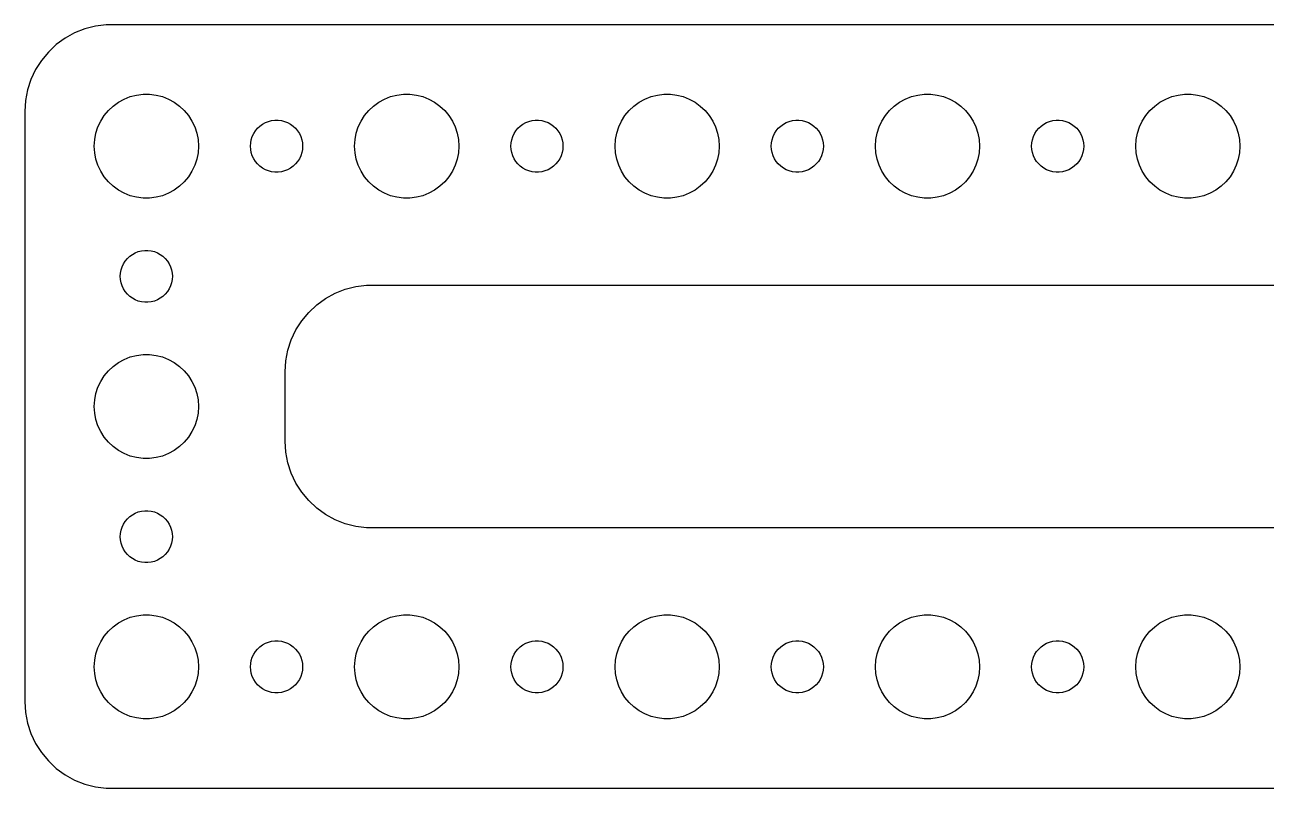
# Model space of a CAD drawing. Header units: metres. Extents: x -74 to 74, y -22 to 22.
# Drawn here: x -74.5 to -3, y -22 to 22 of the extents above; entities that cross this region are included whole.
import ezdxf

# ---------------------------------------------------------------- set-up
doc = ezdxf.new("R2010")
doc.units = ezdxf.units.M

msp = doc.modelspace()

# ---------------------------------------------------------------- linework, layer by layer
for p, q in [((-71.6289, 21.5241), (-72.1791, 21.2216)), ((-71.0451, 21.7553), (-71.6289, 21.5241)), ((-70.4369, 21.9114), (-71.0451, 21.7553)), ((-69.8139, 21.9901), (-70.4369, 21.9114)), ((69.8139, 21.9901), (-69.8139, 21.9901)), ((-72.6871, 20.8526), (-73.1448, 20.4227)), ((-72.1791, 21.2216), (-72.6871, 20.8526)), ((-73.1448, 20.4227), (-73.5451, 19.9389)), ((-73.8815, 19.4088), (-74.1489, 18.8406)), ((-73.5451, 19.9389), (-73.8815, 19.4088)), ((-74.1489, 18.8406), (-74.3429, 18.2434)), ((-74.3429, 18.2434), (-74.4606, 17.6267)), ((-68.427, 17.8532), (-68.0621, 17.9469)), ((-68.0621, 17.9469), (-67.6884, 17.9941)), ((-67.6884, 17.9941), (-67.3116, 17.9941)), ((-67.3116, 17.9941), (-66.9379, 17.9469)), ((-66.9379, 17.9469), (-66.573, 17.8532)), ((-53.427, 17.8532), (-53.0621, 17.9469)), ((-53.0621, 17.9469), (-52.6884, 17.9941)), ((-52.6884, 17.9941), (-52.3116, 17.9941)), ((-52.3116, 17.9941), (-51.9379, 17.9469)), ((-51.9379, 17.9469), (-51.5729, 17.8532)), ((-38.427, 17.8532), (-38.0621, 17.9469)), ((-38.0621, 17.9469), (-37.6884, 17.9941)), ((-37.6884, 17.9941), (-37.3116, 17.9941)), ((-37.3116, 17.9941), (-36.9379, 17.9469)), ((-36.9379, 17.9469), (-36.5729, 17.8532)), ((-23.427, 17.8532), (-23.0621, 17.9469)), ((-23.0621, 17.9469), (-22.6884, 17.9941)), ((-22.6884, 17.9941), (-22.3116, 17.9941)), ((-22.3116, 17.9941), (-21.9379, 17.9469)), ((-21.9379, 17.9469), (-21.5729, 17.8532)), ((-8.42705, 17.8532), (-8.06213, 17.9469)), ((-8.06213, 17.9469), (-7.68837, 17.9941)), ((-7.68837, 17.9941), (-7.31161, 17.9941)), ((-7.31161, 17.9941), (-6.93785, 17.9469)), ((-6.93785, 17.9469), (-6.57294, 17.8532)), ((-74.4606, 17.6267), (-74.5, 17)), ((-69.6869, 17.0536), (-69.4123, 17.3115)), ((-69.4123, 17.3115), (-69.1075, 17.533)), ((-69.1075, 17.533), (-68.7773, 17.7145)), ((-68.7773, 17.7145), (-68.427, 17.8532)), ((-66.573, 17.8532), (-66.2227, 17.7145)), ((-66.2227, 17.7145), (-65.8925, 17.533)), ((-65.8925, 17.533), (-65.5877, 17.3115)), ((-65.5877, 17.3115), (-65.3131, 17.0536)), ((-54.6869, 17.0536), (-54.4123, 17.3115)), ((-54.4123, 17.3115), (-54.1075, 17.533)), ((-54.1075, 17.533), (-53.7773, 17.7145)), ((-53.7773, 17.7145), (-53.427, 17.8532)), ((-51.5729, 17.8532), (-51.2227, 17.7145)), ((-51.2227, 17.7145), (-50.8925, 17.533)), ((-50.8925, 17.533), (-50.5877, 17.3115)), ((-50.5877, 17.3115), (-50.3131, 17.0536)), ((-39.6869, 17.0536), (-39.4123, 17.3115)), ((-39.4123, 17.3115), (-39.1075, 17.533)), ((-39.1075, 17.533), (-38.7773, 17.7145)), ((-38.7773, 17.7145), (-38.427, 17.8532)), ((-36.5729, 17.8532), (-36.2227, 17.7145)), ((-36.2227, 17.7145), (-35.8925, 17.533)), ((-35.8925, 17.533), (-35.5877, 17.3115)), ((-35.5877, 17.3115), (-35.3131, 17.0536)), ((-24.6869, 17.0536), (-24.4123, 17.3115)), ((-24.4123, 17.3115), (-24.1075, 17.533)), ((-24.1075, 17.533), (-23.7773, 17.7145)), ((-23.7773, 17.7145), (-23.427, 17.8532)), ((-21.5729, 17.8532), (-21.2227, 17.7145)), ((-21.2227, 17.7145), (-20.8925, 17.533)), ((-20.8925, 17.533), (-20.5877, 17.3115)), ((-20.5877, 17.3115), (-20.3131, 17.0536)), ((-9.6869, 17.0536), (-9.41226, 17.3115)), ((-9.41226, 17.3115), (-9.10747, 17.533)), ((-9.10747, 17.533), (-8.77733, 17.7145)), ((-8.77733, 17.7145), (-8.42705, 17.8532)), ((-6.57294, 17.8532), (-6.22266, 17.7145)), ((-6.22266, 17.7145), (-5.89252, 17.533)), ((-5.89252, 17.533), (-5.58772, 17.3115)), ((-5.58772, 17.3115), (-5.31308, 17.0536)), ((-74.5, 17), (-74.5, -17)), ((-70.1289, 16.4453), (-69.927, 16.7634)), ((-69.927, 16.7634), (-69.6869, 17.0536)), ((-65.3131, 17.0536), (-65.073, 16.7634)), ((-65.073, 16.7634), (-64.8711, 16.4453)), ((-60.4635, 16.4266), (-60.2811, 16.4734)), ((-60.2811, 16.4734), (-60.0942, 16.497)), ((-60.0942, 16.497), (-59.9058, 16.497)), ((-59.9058, 16.497), (-59.7189, 16.4734)), ((-59.7189, 16.4734), (-59.5365, 16.4266)), ((-55.1289, 16.4453), (-54.927, 16.7634)), ((-54.927, 16.7634), (-54.6869, 17.0536)), ((-50.3131, 17.0536), (-50.0729, 16.7634)), ((-50.0729, 16.7634), (-49.8711, 16.4453)), ((-45.4635, 16.4266), (-45.2811, 16.4734)), ((-45.2811, 16.4734), (-45.0942, 16.497)), ((-45.0942, 16.497), (-44.9058, 16.497)), ((-44.9058, 16.497), (-44.7189, 16.4734)), ((-44.7189, 16.4734), (-44.5365, 16.4266)), ((-40.1289, 16.4453), (-39.927, 16.7634)), ((-39.927, 16.7634), (-39.6869, 17.0536)), ((-35.3131, 17.0536), (-35.0729, 16.7634)), ((-35.0729, 16.7634), (-34.8711, 16.4453)), ((-30.4635, 16.4266), (-30.2811, 16.4734)), ((-30.2811, 16.4734), (-30.0942, 16.497)), ((-30.0942, 16.497), (-29.9058, 16.497)), ((-29.9058, 16.497), (-29.7189, 16.4734)), ((-29.7189, 16.4734), (-29.5365, 16.4266)), ((-25.1289, 16.4453), (-24.927, 16.7634)), ((-24.927, 16.7634), (-24.6869, 17.0536)), ((-20.3131, 17.0536), (-20.0729, 16.7634)), ((-20.0729, 16.7634), (-19.8711, 16.4453)), ((-15.4635, 16.4266), (-15.2811, 16.4734)), ((-15.2811, 16.4734), (-15.0942, 16.497)), ((-15.0942, 16.497), (-14.9058, 16.497)), ((-14.9058, 16.497), (-14.7189, 16.4734)), ((-14.7189, 16.4734), (-14.5365, 16.4266)), ((-10.1289, 16.4453), (-9.92705, 16.7634)), ((-9.92705, 16.7634), (-9.6869, 17.0536)), ((-5.31308, 17.0536), (-5.07294, 16.7634)), ((-5.07294, 16.7634), (-4.87108, 16.4453)), ((-70.4763, 15.376), (-70.4057, 15.7461)), ((-70.4057, 15.7461), (-70.2893, 16.1044)), ((-70.2893, 16.1044), (-70.1289, 16.4453)), ((-64.8711, 16.4453), (-64.7107, 16.1044)), ((-64.7107, 16.1044), (-64.5943, 15.7461)), ((-64.5943, 15.7461), (-64.5237, 15.376)), ((-61.3145, 15.7226), (-61.2135, 15.8817)), ((-61.2135, 15.8817), (-61.0934, 16.0268)), ((-61.0934, 16.0268), (-60.9561, 16.1558)), ((-60.9561, 16.1558), (-60.8037, 16.2665)), ((-60.8037, 16.2665), (-60.6387, 16.3572)), ((-60.6387, 16.3572), (-60.4635, 16.4266)), ((-59.5365, 16.4266), (-59.3613, 16.3572)), ((-59.3613, 16.3572), (-59.1963, 16.2665)), ((-59.1963, 16.2665), (-59.0439, 16.1558)), ((-59.0439, 16.1558), (-58.9065, 16.0268)), ((-58.9065, 16.0268), (-58.7865, 15.8817)), ((-58.7865, 15.8817), (-58.6855, 15.7226)), ((-55.4763, 15.376), (-55.4057, 15.7461)), ((-55.4057, 15.7461), (-55.2893, 16.1044)), ((-55.2893, 16.1044), (-55.1289, 16.4453)), ((-49.8711, 16.4453), (-49.7107, 16.1044)), ((-49.7107, 16.1044), (-49.5942, 15.7461)), ((-49.5942, 15.7461), (-49.5237, 15.376)), ((-46.3145, 15.7226), (-46.2135, 15.8817)), ((-46.2135, 15.8817), (-46.0934, 16.0268)), ((-46.0934, 16.0268), (-45.9561, 16.1558)), ((-45.9561, 16.1558), (-45.8037, 16.2665)), ((-45.8037, 16.2665), (-45.6387, 16.3572)), ((-45.6387, 16.3572), (-45.4635, 16.4266)), ((-44.5365, 16.4266), (-44.3613, 16.3572)), ((-44.3613, 16.3572), (-44.1963, 16.2665)), ((-44.1963, 16.2665), (-44.0439, 16.1558)), ((-44.0439, 16.1558), (-43.9065, 16.0268)), ((-43.9065, 16.0268), (-43.7865, 15.8817)), ((-43.7865, 15.8817), (-43.6855, 15.7226)), ((-40.4763, 15.376), (-40.4057, 15.7461)), ((-40.4057, 15.7461), (-40.2893, 16.1044)), ((-40.2893, 16.1044), (-40.1289, 16.4453)), ((-34.8711, 16.4453), (-34.7107, 16.1044)), ((-34.7107, 16.1044), (-34.5942, 15.7461)), ((-34.5942, 15.7461), (-34.5237, 15.376)), ((-31.3145, 15.7226), (-31.2135, 15.8817)), ((-31.2135, 15.8817), (-31.0934, 16.0268)), ((-31.0934, 16.0268), (-30.9561, 16.1558)), ((-30.9561, 16.1558), (-30.8037, 16.2665)), ((-30.8037, 16.2665), (-30.6387, 16.3572)), ((-30.6387, 16.3572), (-30.4635, 16.4266)), ((-29.5365, 16.4266), (-29.3613, 16.3572)), ((-29.3613, 16.3572), (-29.1963, 16.2665)), ((-29.1963, 16.2665), (-29.0439, 16.1558)), ((-29.0439, 16.1558), (-28.9065, 16.0268)), ((-28.9065, 16.0268), (-28.7865, 15.8817)), ((-28.7865, 15.8817), (-28.6855, 15.7226)), ((-25.4763, 15.376), (-25.4057, 15.7461)), ((-25.4057, 15.7461), (-25.2893, 16.1044)), ((-25.2893, 16.1044), (-25.1289, 16.4453)), ((-19.8711, 16.4453), (-19.7107, 16.1044)), ((-19.7107, 16.1044), (-19.5942, 15.7461)), ((-19.5942, 15.7461), (-19.5237, 15.376)), ((-16.3145, 15.7226), (-16.2135, 15.8817)), ((-16.2135, 15.8817), (-16.0934, 16.0268)), ((-16.0934, 16.0268), (-15.9561, 16.1558)), ((-15.9561, 16.1558), (-15.8037, 16.2665)), ((-15.8037, 16.2665), (-15.6387, 16.3572)), ((-15.6387, 16.3572), (-15.4635, 16.4266)), ((-14.5365, 16.4266), (-14.3613, 16.3572)), ((-14.3613, 16.3572), (-14.1963, 16.2665)), ((-14.1963, 16.2665), (-14.0439, 16.1558)), ((-14.0439, 16.1558), (-13.9065, 16.0268)), ((-13.9065, 16.0268), (-13.7865, 15.8817)), ((-13.7865, 15.8817), (-13.6855, 15.7226)), ((-10.4763, 15.376), (-10.4057, 15.7461)), ((-10.4057, 15.7461), (-10.2893, 16.1044)), ((-10.2893, 16.1044), (-10.1289, 16.4453)), ((-4.87108, 16.4453), (-4.71066, 16.1044)), ((-4.71066, 16.1044), (-4.59424, 15.7461)), ((-4.59424, 15.7461), (-4.52365, 15.376)), ((-70.5, 15), (-70.4763, 15.376)), ((-64.5237, 15.376), (-64.5, 15)), ((-61.5, 15), (-61.4882, 15.188)), ((-61.4882, 15.188), (-61.4529, 15.373)), ((-61.4529, 15.373), (-61.3947, 15.5522)), ((-61.3947, 15.5522), (-61.3145, 15.7226)), ((-58.6855, 15.7226), (-58.6053, 15.5522)), ((-58.6053, 15.5522), (-58.5471, 15.373)), ((-58.5471, 15.373), (-58.5118, 15.188)), ((-58.5118, 15.188), (-58.5, 15)), ((-55.5, 15), (-55.4763, 15.376)), ((-49.5237, 15.376), (-49.5, 15)), ((-46.5, 15), (-46.4882, 15.188)), ((-46.4882, 15.188), (-46.4529, 15.373)), ((-46.4529, 15.373), (-46.3947, 15.5522)), ((-46.3947, 15.5522), (-46.3145, 15.7226)), ((-43.6855, 15.7226), (-43.6053, 15.5522)), ((-43.6053, 15.5522), (-43.5471, 15.373)), ((-43.5471, 15.373), (-43.5118, 15.188)), ((-43.5118, 15.188), (-43.5, 15)), ((-40.5, 15), (-40.4763, 15.376)), ((-34.5237, 15.376), (-34.5, 15)), ((-31.5, 15), (-31.4882, 15.188)), ((-31.4882, 15.188), (-31.4529, 15.373)), ((-31.4529, 15.373), (-31.3947, 15.5522)), ((-31.3947, 15.5522), (-31.3145, 15.7226)), ((-28.6855, 15.7226), (-28.6053, 15.5522)), ((-28.6053, 15.5522), (-28.5471, 15.373)), ((-28.5471, 15.373), (-28.5118, 15.188)), ((-28.5118, 15.188), (-28.5, 15)), ((-25.5, 15), (-25.4763, 15.376)), ((-19.5237, 15.376), (-19.5, 15)), ((-16.5, 15), (-16.4882, 15.188)), ((-16.4882, 15.188), (-16.4529, 15.373)), ((-16.4529, 15.373), (-16.3947, 15.5522)), ((-16.3947, 15.5522), (-16.3145, 15.7226)), ((-13.6855, 15.7226), (-13.6053, 15.5522)), ((-13.6053, 15.5522), (-13.5471, 15.373)), ((-13.5471, 15.373), (-13.5118, 15.188)), ((-13.5118, 15.188), (-13.5, 15)), ((-10.5, 15), (-10.4763, 15.376)), ((-4.52365, 15.376), (-4.5, 15)), ((-70.4763, 14.624), (-70.5, 15)), ((-70.4057, 14.2539), (-70.4763, 14.624)), ((-64.5237, 14.624), (-64.5943, 14.2539)), ((-64.5, 15), (-64.5237, 14.624)), ((-61.4882, 14.812), (-61.5, 15)), ((-61.4529, 14.627), (-61.4882, 14.812)), ((-61.3947, 14.4478), (-61.4529, 14.627)), ((-61.3145, 14.2774), (-61.3947, 14.4478)), ((-58.6053, 14.4478), (-58.6855, 14.2774)), ((-58.5471, 14.627), (-58.6053, 14.4478)), ((-58.5118, 14.812), (-58.5471, 14.627)), ((-58.5, 15), (-58.5118, 14.812)), ((-55.4763, 14.624), (-55.5, 15)), ((-55.4057, 14.2539), (-55.4763, 14.624)), ((-49.5237, 14.624), (-49.5942, 14.2539)), ((-49.5, 15), (-49.5237, 14.624)), ((-46.4882, 14.812), (-46.5, 15)), ((-46.4529, 14.627), (-46.4882, 14.812)), ((-46.3947, 14.4478), (-46.4529, 14.627)), ((-46.3145, 14.2774), (-46.3947, 14.4478)), ((-43.6053, 14.4478), (-43.6855, 14.2774)), ((-43.5471, 14.627), (-43.6053, 14.4478)), ((-43.5118, 14.812), (-43.5471, 14.627)), ((-43.5, 15), (-43.5118, 14.812)), ((-40.4763, 14.624), (-40.5, 15)), ((-40.4057, 14.2539), (-40.4763, 14.624)), ((-34.5237, 14.624), (-34.5942, 14.2539)), ((-34.5, 15), (-34.5237, 14.624)), ((-31.4882, 14.812), (-31.5, 15)), ((-31.4529, 14.627), (-31.4882, 14.812)), ((-31.3947, 14.4478), (-31.4529, 14.627)), ((-31.3145, 14.2774), (-31.3947, 14.4478)), ((-28.6053, 14.4478), (-28.6855, 14.2774)), ((-28.5471, 14.627), (-28.6053, 14.4478)), ((-28.5118, 14.812), (-28.5471, 14.627)), ((-28.5, 15), (-28.5118, 14.812)), ((-25.4763, 14.624), (-25.5, 15)), ((-25.4057, 14.2539), (-25.4763, 14.624)), ((-19.5237, 14.624), (-19.5942, 14.2539)), ((-19.5, 15), (-19.5237, 14.624)), ((-16.4882, 14.812), (-16.5, 15)), ((-16.4529, 14.627), (-16.4882, 14.812)), ((-16.3947, 14.4478), (-16.4529, 14.627)), ((-16.3145, 14.2774), (-16.3947, 14.4478)), ((-13.6053, 14.4478), (-13.6855, 14.2774)), ((-13.5471, 14.627), (-13.6053, 14.4478)), ((-13.5118, 14.812), (-13.5471, 14.627)), ((-13.5, 15), (-13.5118, 14.812)), ((-10.4763, 14.624), (-10.5, 15)), ((-10.4057, 14.2539), (-10.4763, 14.624)), ((-4.52365, 14.624), (-4.59424, 14.2539)), ((-4.5, 15), (-4.52365, 14.624)), ((-70.2893, 13.8956), (-70.4057, 14.2539)), ((-70.1289, 13.5547), (-70.2893, 13.8956)), ((-64.7107, 13.8956), (-64.8711, 13.5547)), ((-64.5943, 14.2539), (-64.7107, 13.8956)), ((-61.2135, 14.1183), (-61.3145, 14.2774)), ((-61.0934, 13.9732), (-61.2135, 14.1183)), ((-60.9561, 13.8442), (-61.0934, 13.9732)), ((-60.8037, 13.7335), (-60.9561, 13.8442)), ((-60.6387, 13.6427), (-60.8037, 13.7335)), ((-60.4635, 13.5734), (-60.6387, 13.6427)), ((-59.3613, 13.6427), (-59.5365, 13.5734)), ((-59.1963, 13.7335), (-59.3613, 13.6427)), ((-59.0439, 13.8442), (-59.1963, 13.7335)), ((-58.9065, 13.9732), (-59.0439, 13.8442)), ((-58.7865, 14.1183), (-58.9065, 13.9732)), ((-58.6855, 14.2774), (-58.7865, 14.1183)), ((-55.2893, 13.8956), (-55.4057, 14.2539)), ((-55.1289, 13.5547), (-55.2893, 13.8956)), ((-49.7107, 13.8956), (-49.8711, 13.5547)), ((-49.5942, 14.2539), (-49.7107, 13.8956)), ((-46.2135, 14.1183), (-46.3145, 14.2774)), ((-46.0934, 13.9732), (-46.2135, 14.1183)), ((-45.9561, 13.8442), (-46.0934, 13.9732)), ((-45.8037, 13.7335), (-45.9561, 13.8442)), ((-45.6387, 13.6427), (-45.8037, 13.7335)), ((-45.4635, 13.5734), (-45.6387, 13.6427)), ((-44.3613, 13.6427), (-44.5365, 13.5734)), ((-44.1963, 13.7335), (-44.3613, 13.6427)), ((-44.0439, 13.8442), (-44.1963, 13.7335)), ((-43.9065, 13.9732), (-44.0439, 13.8442)), ((-43.7865, 14.1183), (-43.9065, 13.9732)), ((-43.6855, 14.2774), (-43.7865, 14.1183)), ((-40.2893, 13.8956), (-40.4057, 14.2539)), ((-40.1289, 13.5547), (-40.2893, 13.8956)), ((-34.7107, 13.8956), (-34.8711, 13.5547)), ((-34.5942, 14.2539), (-34.7107, 13.8956)), ((-31.2135, 14.1183), (-31.3145, 14.2774)), ((-31.0934, 13.9732), (-31.2135, 14.1183)), ((-30.9561, 13.8442), (-31.0934, 13.9732)), ((-30.8037, 13.7335), (-30.9561, 13.8442)), ((-30.6387, 13.6427), (-30.8037, 13.7335)), ((-30.4635, 13.5734), (-30.6387, 13.6427)), ((-29.3613, 13.6427), (-29.5365, 13.5734)), ((-29.1963, 13.7335), (-29.3613, 13.6427)), ((-29.0439, 13.8442), (-29.1963, 13.7335)), ((-28.9065, 13.9732), (-29.0439, 13.8442)), ((-28.7865, 14.1183), (-28.9065, 13.9732)), ((-28.6855, 14.2774), (-28.7865, 14.1183)), ((-25.2893, 13.8956), (-25.4057, 14.2539)), ((-25.1289, 13.5547), (-25.2893, 13.8956)), ((-19.7107, 13.8956), (-19.8711, 13.5547)), ((-19.5942, 14.2539), (-19.7107, 13.8956)), ((-16.2135, 14.1183), (-16.3145, 14.2774)), ((-16.0934, 13.9732), (-16.2135, 14.1183)), ((-15.9561, 13.8442), (-16.0934, 13.9732)), ((-15.8037, 13.7335), (-15.9561, 13.8442)), ((-15.6387, 13.6427), (-15.8037, 13.7335)), ((-15.4635, 13.5734), (-15.6387, 13.6427)), ((-14.3613, 13.6427), (-14.5365, 13.5734)), ((-14.1963, 13.7335), (-14.3613, 13.6427)), ((-14.0439, 13.8442), (-14.1963, 13.7335)), ((-13.9065, 13.9732), (-14.0439, 13.8442)), ((-13.7865, 14.1183), (-13.9065, 13.9732)), ((-13.6855, 14.2774), (-13.7865, 14.1183)), ((-10.2893, 13.8956), (-10.4057, 14.2539)), ((-10.1289, 13.5547), (-10.2893, 13.8956)), ((-4.71066, 13.8956), (-4.87108, 13.5547)), ((-4.59424, 14.2539), (-4.71066, 13.8956)), ((-69.927, 13.2366), (-70.1289, 13.5547)), ((-69.6869, 12.9464), (-69.927, 13.2366)), ((-69.4123, 12.6884), (-69.6869, 12.9464)), ((-65.3131, 12.9464), (-65.5877, 12.6884)), ((-65.073, 13.2366), (-65.3131, 12.9464)), ((-64.8711, 13.5547), (-65.073, 13.2366)), ((-60.2811, 13.5266), (-60.4635, 13.5734)), ((-60.0942, 13.5029), (-60.2811, 13.5266)), ((-59.9058, 13.5029), (-60.0942, 13.5029)), ((-59.7189, 13.5266), (-59.9058, 13.5029)), ((-59.5365, 13.5734), (-59.7189, 13.5266)), ((-54.927, 13.2366), (-55.1289, 13.5547)), ((-54.6869, 12.9464), (-54.927, 13.2366)), ((-54.4123, 12.6884), (-54.6869, 12.9464)), ((-50.3131, 12.9464), (-50.5877, 12.6884)), ((-50.0729, 13.2366), (-50.3131, 12.9464)), ((-49.8711, 13.5547), (-50.0729, 13.2366)), ((-45.2811, 13.5266), (-45.4635, 13.5734)), ((-45.0942, 13.5029), (-45.2811, 13.5266)), ((-44.9058, 13.5029), (-45.0942, 13.5029)), ((-44.7189, 13.5266), (-44.9058, 13.5029)), ((-44.5365, 13.5734), (-44.7189, 13.5266)), ((-39.927, 13.2366), (-40.1289, 13.5547)), ((-39.6869, 12.9464), (-39.927, 13.2366)), ((-39.4123, 12.6884), (-39.6869, 12.9464)), ((-35.3131, 12.9464), (-35.5877, 12.6884)), ((-35.0729, 13.2366), (-35.3131, 12.9464)), ((-34.8711, 13.5547), (-35.0729, 13.2366)), ((-30.2811, 13.5266), (-30.4635, 13.5734)), ((-30.0942, 13.5029), (-30.2811, 13.5266)), ((-29.9058, 13.5029), (-30.0942, 13.5029)), ((-29.7189, 13.5266), (-29.9058, 13.5029)), ((-29.5365, 13.5734), (-29.7189, 13.5266)), ((-24.927, 13.2366), (-25.1289, 13.5547)), ((-24.6869, 12.9464), (-24.927, 13.2366)), ((-24.4123, 12.6884), (-24.6869, 12.9464)), ((-20.3131, 12.9464), (-20.5877, 12.6884)), ((-20.0729, 13.2366), (-20.3131, 12.9464)), ((-19.8711, 13.5547), (-20.0729, 13.2366)), ((-15.2811, 13.5266), (-15.4635, 13.5734)), ((-15.0942, 13.5029), (-15.2811, 13.5266)), ((-14.9058, 13.5029), (-15.0942, 13.5029)), ((-14.7189, 13.5266), (-14.9058, 13.5029)), ((-14.5365, 13.5734), (-14.7189, 13.5266)), ((-9.92705, 13.2366), (-10.1289, 13.5547)), ((-9.6869, 12.9464), (-9.92705, 13.2366)), ((-9.41226, 12.6884), (-9.6869, 12.9464)), ((-5.31308, 12.9464), (-5.58772, 12.6884)), ((-5.07294, 13.2366), (-5.31308, 12.9464)), ((-4.87108, 13.5547), (-5.07294, 13.2366)), ((-69.1075, 12.467), (-69.4123, 12.6884)), ((-68.7773, 12.2855), (-69.1075, 12.467)), ((-68.427, 12.1468), (-68.7773, 12.2855)), ((-66.2227, 12.2855), (-66.573, 12.1468)), ((-65.8925, 12.467), (-66.2227, 12.2855)), ((-65.5877, 12.6884), (-65.8925, 12.467)), ((-54.1075, 12.467), (-54.4123, 12.6884)), ((-53.7773, 12.2855), (-54.1075, 12.467)), ((-53.427, 12.1468), (-53.7773, 12.2855)), ((-51.2227, 12.2855), (-51.5729, 12.1468)), ((-50.8925, 12.467), (-51.2227, 12.2855)), ((-50.5877, 12.6884), (-50.8925, 12.467)), ((-39.1075, 12.467), (-39.4123, 12.6884)), ((-38.7773, 12.2855), (-39.1075, 12.467)), ((-38.427, 12.1468), (-38.7773, 12.2855)), ((-36.2227, 12.2855), (-36.5729, 12.1468)), ((-35.8925, 12.467), (-36.2227, 12.2855)), ((-35.5877, 12.6884), (-35.8925, 12.467)), ((-24.1075, 12.467), (-24.4123, 12.6884)), ((-23.7773, 12.2855), (-24.1075, 12.467)), ((-23.427, 12.1468), (-23.7773, 12.2855)), ((-21.2227, 12.2855), (-21.5729, 12.1468)), ((-20.8925, 12.467), (-21.2227, 12.2855)), ((-20.5877, 12.6884), (-20.8925, 12.467)), ((-9.10747, 12.467), (-9.41226, 12.6884)), ((-8.77733, 12.2855), (-9.10747, 12.467)), ((-8.42705, 12.1468), (-8.77733, 12.2855)), ((-6.22266, 12.2855), (-6.57294, 12.1468)), ((-5.89252, 12.467), (-6.22266, 12.2855)), ((-5.58772, 12.6884), (-5.89252, 12.467)), ((-68.0621, 12.0531), (-68.427, 12.1468)), ((-67.6884, 12.0059), (-68.0621, 12.0531)), ((-67.3116, 12.0059), (-67.6884, 12.0059)), ((-66.9379, 12.0531), (-67.3116, 12.0059)), ((-66.573, 12.1468), (-66.9379, 12.0531)), ((-53.0621, 12.0531), (-53.427, 12.1468)), ((-52.6884, 12.0059), (-53.0621, 12.0531)), ((-52.3116, 12.0059), (-52.6884, 12.0059)), ((-51.9379, 12.0531), (-52.3116, 12.0059)), ((-51.5729, 12.1468), (-51.9379, 12.0531)), ((-38.0621, 12.0531), (-38.427, 12.1468)), ((-37.6884, 12.0059), (-38.0621, 12.0531)), ((-37.3116, 12.0059), (-37.6884, 12.0059)), ((-36.9379, 12.0531), (-37.3116, 12.0059)), ((-36.5729, 12.1468), (-36.9379, 12.0531)), ((-23.0621, 12.0531), (-23.427, 12.1468)), ((-22.6884, 12.0059), (-23.0621, 12.0531)), ((-22.3116, 12.0059), (-22.6884, 12.0059)), ((-21.9379, 12.0531), (-22.3116, 12.0059)), ((-21.5729, 12.1468), (-21.9379, 12.0531)), ((-8.06213, 12.0531), (-8.42705, 12.1468)), ((-7.68837, 12.0059), (-8.06213, 12.0531)), ((-7.31161, 12.0059), (-7.68837, 12.0059)), ((-6.93785, 12.0531), (-7.31161, 12.0059)), ((-6.57294, 12.1468), (-6.93785, 12.0531)), ((-68.5934, 8.52681), (-68.4561, 8.65576)), ((-68.4561, 8.65576), (-68.3037, 8.76648)), ((-68.3037, 8.76648), (-68.1387, 8.85724)), ((-68.1387, 8.85724), (-67.9635, 8.92657)), ((-67.9635, 8.92657), (-67.7811, 8.97342)), ((-67.7811, 8.97342), (-67.5942, 8.99704)), ((-67.5942, 8.99704), (-67.4058, 8.99704)), ((-67.4058, 8.99704), (-67.2189, 8.97342)), ((-67.2189, 8.97342), (-67.0365, 8.92657)), ((-67.0365, 8.92657), (-66.8613, 8.85724)), ((-66.8613, 8.85724), (-66.6963, 8.76648)), ((-66.6963, 8.76648), (-66.5439, 8.65576)), ((-66.5439, 8.65576), (-66.4065, 8.52681)), ((-68.9882, 7.68799), (-68.9529, 7.87303)), ((-68.9529, 7.87303), (-68.8947, 8.05219)), ((-68.8947, 8.05219), (-68.8145, 8.22263)), ((-68.8145, 8.22263), (-68.7135, 8.38167)), ((-68.7135, 8.38167), (-68.5934, 8.52681)), ((-66.4065, 8.52681), (-66.2865, 8.38167)), ((-66.2865, 8.38167), (-66.1855, 8.22263)), ((-66.1855, 8.22263), (-66.1053, 8.05219)), ((-66.1053, 8.05219), (-66.0471, 7.87303)), ((-66.0471, 7.87303), (-66.0118, 7.68799)), ((-69, 7.5), (-68.9882, 7.68799)), ((-68.9882, 7.312), (-69, 7.5)), ((-68.9529, 7.12695), (-68.9882, 7.312)), ((-66.0118, 7.312), (-66.0471, 7.12695)), ((-66.0118, 7.68799), (-66, 7.5)), ((-66, 7.5), (-66.0118, 7.312)), ((-68.8947, 6.9478), (-68.9529, 7.12695)), ((-68.8145, 6.77736), (-68.8947, 6.9478)), ((-68.7135, 6.61832), (-68.8145, 6.77736)), ((-68.5934, 6.47318), (-68.7135, 6.61832)), ((-68.4561, 6.34422), (-68.5934, 6.47318)), ((-66.4065, 6.47318), (-66.5439, 6.34422)), ((-66.2865, 6.61832), (-66.4065, 6.47318)), ((-66.1855, 6.77736), (-66.2865, 6.61832)), ((-66.1053, 6.9478), (-66.1855, 6.77736)), ((-66.0471, 7.12695), (-66.1053, 6.9478)), ((-57.1791, 6.22163), (-56.6289, 6.52412)), ((-56.6289, 6.52412), (-56.0451, 6.75528)), ((-56.0451, 6.75528), (-55.4369, 6.91142)), ((-55.4369, 6.91142), (-54.8139, 6.99013)), ((-54.8139, 6.99013), (54.8139, 6.99013)), ((-68.3037, 6.23351), (-68.4561, 6.34422)), ((-68.1387, 6.14275), (-68.3037, 6.23351)), ((-67.9635, 6.07341), (-68.1387, 6.14275)), ((-67.7811, 6.02657), (-67.9635, 6.07341)), ((-67.5942, 6.00294), (-67.7811, 6.02657)), ((-67.4058, 6.00294), (-67.5942, 6.00294)), ((-67.2189, 6.02657), (-67.4058, 6.00294)), ((-67.0365, 6.07341), (-67.2189, 6.02657)), ((-66.8613, 6.14275), (-67.0365, 6.07341)), ((-66.6963, 6.23351), (-66.8613, 6.14275)), ((-66.5439, 6.34422), (-66.6963, 6.23351)), ((-58.1448, 5.42273), (-57.6871, 5.85255)), ((-57.6871, 5.85255), (-57.1791, 6.22163)), ((-58.5451, 4.93892), (-58.1448, 5.42273)), ((-59.1489, 3.84062), (-58.8815, 4.40877)), ((-58.8815, 4.40877), (-58.5451, 4.93892)), ((-59.3429, 3.24344), (-59.1489, 3.84062)), ((-68.427, 2.85316), (-68.0621, 2.94685)), ((-68.0621, 2.94685), (-67.6884, 2.99408)), ((-67.6884, 2.99408), (-67.3116, 2.99408)), ((-67.3116, 2.99408), (-66.9379, 2.94685)), ((-66.9379, 2.94685), (-66.573, 2.85316)), ((-59.4606, 2.62666), (-59.3429, 3.24344)), ((-69.6869, 2.05363), (-69.4123, 2.31154)), ((-69.4123, 2.31154), (-69.1075, 2.53297)), ((-69.1075, 2.53297), (-68.7773, 2.71448)), ((-68.7773, 2.71448), (-68.427, 2.85316)), ((-66.573, 2.85316), (-66.2227, 2.71448)), ((-66.2227, 2.71448), (-65.8925, 2.53297)), ((-65.8925, 2.53297), (-65.5877, 2.31154)), ((-65.5877, 2.31154), (-65.3131, 2.05363)), ((-59.5, 2), (-59.4606, 2.62666)), ((-70.2893, 1.10437), (-70.1289, 1.44525)), ((-70.1289, 1.44525), (-69.927, 1.76335)), ((-69.927, 1.76335), (-69.6869, 2.05363)), ((-65.3131, 2.05363), (-65.073, 1.76335)), ((-65.073, 1.76335), (-64.8711, 1.44525)), ((-64.8711, 1.44525), (-64.7107, 1.10437)), ((-59.5, -2), (-59.5, 2)), ((-70.4763, 0.37599), (-70.4057, 0.74606)), ((-70.4057, 0.74606), (-70.2893, 1.10437)), ((-64.7107, 1.10437), (-64.5943, 0.74606)), ((-64.5943, 0.74606), (-64.5237, 0.37599)), ((-70.5, 0), (-70.4763, 0.37599)), ((-70.4763, -0.37599), (-70.5, 0)), ((-64.5237, 0.37599), (-64.5, 0)), ((-64.5, 0), (-64.5237, -0.37599)), ((-70.4057, -0.74606), (-70.4763, -0.37599)), ((-64.5237, -0.37599), (-64.5943, -0.74606)), ((-70.2893, -1.10437), (-70.4057, -0.74606)), ((-70.1289, -1.44525), (-70.2893, -1.10437)), ((-64.7107, -1.10437), (-64.8711, -1.44525)), ((-64.5943, -0.74606), (-64.7107, -1.10437)), ((-69.927, -1.76335), (-70.1289, -1.44525)), ((-69.6869, -2.05363), (-69.927, -1.76335)), ((-69.4123, -2.31154), (-69.6869, -2.05363)), ((-65.3131, -2.05363), (-65.5877, -2.31154)), ((-65.073, -1.76335), (-65.3131, -2.05363)), ((-64.8711, -1.44525), (-65.073, -1.76335)), ((-59.4606, -2.62666), (-59.5, -2)), ((-69.1075, -2.53297), (-69.4123, -2.31154)), ((-68.7773, -2.71448), (-69.1075, -2.53297)), ((-68.427, -2.85316), (-68.7773, -2.71448)), ((-68.0621, -2.94685), (-68.427, -2.85316)), ((-66.573, -2.85316), (-66.9379, -2.94685)), ((-66.2227, -2.71448), (-66.573, -2.85316)), ((-65.8925, -2.53297), (-66.2227, -2.71448)), ((-65.5877, -2.31154), (-65.8925, -2.53297)), ((-59.3429, -3.24344), (-59.4606, -2.62666)), ((-67.6884, -2.99408), (-68.0621, -2.94685)), ((-67.3116, -2.99408), (-67.6884, -2.99408)), ((-66.9379, -2.94685), (-67.3116, -2.99408)), ((-59.1489, -3.84062), (-59.3429, -3.24344)), ((-58.8815, -4.40877), (-59.1489, -3.84062)), ((-58.5451, -4.93892), (-58.8815, -4.40877)), ((-58.1448, -5.42273), (-58.5451, -4.93892)), ((-57.6871, -5.85255), (-58.1448, -5.42273)), ((-68.5934, -6.47318), (-68.4561, -6.34422)), ((-68.4561, -6.34422), (-68.3037, -6.23351)), ((-68.3037, -6.23351), (-68.1387, -6.14275)), ((-68.1387, -6.14275), (-67.9635, -6.07341)), ((-67.9635, -6.07341), (-67.7811, -6.02657)), ((-67.7811, -6.02657), (-67.5942, -6.00294)), ((-67.5942, -6.00294), (-67.4058, -6.00294)), ((-67.4058, -6.00294), (-67.2189, -6.02657)), ((-67.2189, -6.02657), (-67.0365, -6.07341)), ((-67.0365, -6.07341), (-66.8613, -6.14275)), ((-66.8613, -6.14275), (-66.6963, -6.23351)), ((-66.6963, -6.23351), (-66.5439, -6.34422)), ((-66.5439, -6.34422), (-66.4065, -6.47318)), ((-57.1791, -6.22163), (-57.6871, -5.85255)), ((-56.6289, -6.52412), (-57.1791, -6.22163)), ((-68.9882, -7.312), (-68.9529, -7.12695)), ((-68.9529, -7.12695), (-68.8947, -6.9478)), ((-68.8947, -6.9478), (-68.8145, -6.77736)), ((-68.8145, -6.77736), (-68.7135, -6.61832)), ((-68.7135, -6.61832), (-68.5934, -6.47318)), ((-66.4065, -6.47318), (-66.2865, -6.61832)), ((-66.2865, -6.61832), (-66.1855, -6.77736)), ((-66.1855, -6.77736), (-66.1053, -6.9478)), ((-66.1053, -6.9478), (-66.0471, -7.12695)), ((-66.0471, -7.12695), (-66.0118, -7.312)), ((-56.0451, -6.75528), (-56.6289, -6.52412)), ((-55.4369, -6.91142), (-56.0451, -6.75528)), ((-54.8139, -6.99013), (-55.4369, -6.91142)), ((54.8139, -6.99013), (-54.8139, -6.99013)), ((-69, -7.5), (-68.9882, -7.312)), ((-68.9882, -7.68799), (-69, -7.5)), ((-68.9529, -7.87303), (-68.9882, -7.68799)), ((-66.0118, -7.68799), (-66.0471, -7.87303)), ((-66.0118, -7.312), (-66, -7.5)), ((-66, -7.5), (-66.0118, -7.68799)), ((-68.8947, -8.05219), (-68.9529, -7.87303)), ((-68.8145, -8.22263), (-68.8947, -8.05219)), ((-68.7135, -8.38167), (-68.8145, -8.22263)), ((-68.5934, -8.52681), (-68.7135, -8.38167)), ((-68.4561, -8.65576), (-68.5934, -8.52681)), ((-66.4065, -8.52681), (-66.5439, -8.65576)), ((-66.2865, -8.38167), (-66.4065, -8.52681)), ((-66.1855, -8.22263), (-66.2865, -8.38167)), ((-66.1053, -8.05219), (-66.1855, -8.22263)), ((-66.0471, -7.87303), (-66.1053, -8.05219)), ((-68.3037, -8.76648), (-68.4561, -8.65576)), ((-68.1387, -8.85724), (-68.3037, -8.76648)), ((-67.9635, -8.92657), (-68.1387, -8.85724)), ((-67.7811, -8.97342), (-67.9635, -8.92657)), ((-67.5942, -8.99704), (-67.7811, -8.97342)), ((-67.4058, -8.99704), (-67.5942, -8.99704)), ((-67.2189, -8.97342), (-67.4058, -8.99704)), ((-67.0365, -8.92657), (-67.2189, -8.97342)), ((-66.8613, -8.85724), (-67.0365, -8.92657)), ((-66.6963, -8.76648), (-66.8613, -8.85724)), ((-66.5439, -8.65576), (-66.6963, -8.76648)), ((-68.7773, -12.2855), (-68.427, -12.1468)), ((-68.427, -12.1468), (-68.0621, -12.0531)), ((-68.0621, -12.0531), (-67.6884, -12.0059)), ((-67.6884, -12.0059), (-67.3116, -12.0059)), ((-67.3116, -12.0059), (-66.9379, -12.0531)), ((-66.9379, -12.0531), (-66.573, -12.1468)), ((-66.573, -12.1468), (-66.2227, -12.2855)), ((-53.7773, -12.2855), (-53.427, -12.1468)), ((-53.427, -12.1468), (-53.0621, -12.0531)), ((-53.0621, -12.0531), (-52.6884, -12.0059)), ((-52.6884, -12.0059), (-52.3116, -12.0059)), ((-52.3116, -12.0059), (-51.9379, -12.0531)), ((-51.9379, -12.0531), (-51.5729, -12.1468)), ((-51.5729, -12.1468), (-51.2227, -12.2855)), ((-38.7773, -12.2855), (-38.427, -12.1468)), ((-38.427, -12.1468), (-38.0621, -12.0531)), ((-38.0621, -12.0531), (-37.6884, -12.0059)), ((-37.6884, -12.0059), (-37.3116, -12.0059)), ((-37.3116, -12.0059), (-36.9379, -12.0531)), ((-36.9379, -12.0531), (-36.5729, -12.1468)), ((-36.5729, -12.1468), (-36.2227, -12.2855)), ((-23.7773, -12.2855), (-23.427, -12.1468)), ((-23.427, -12.1468), (-23.0621, -12.0531)), ((-23.0621, -12.0531), (-22.6884, -12.0059)), ((-22.6884, -12.0059), (-22.3116, -12.0059)), ((-22.3116, -12.0059), (-21.9379, -12.0531)), ((-21.9379, -12.0531), (-21.5729, -12.1468)), ((-21.5729, -12.1468), (-21.2227, -12.2855)), ((-8.77733, -12.2855), (-8.42705, -12.1468)), ((-8.42705, -12.1468), (-8.06213, -12.0531)), ((-8.06213, -12.0531), (-7.68837, -12.0059)), ((-7.68837, -12.0059), (-7.31161, -12.0059)), ((-7.31161, -12.0059), (-6.93785, -12.0531)), ((-6.93785, -12.0531), (-6.57294, -12.1468)), ((-6.57294, -12.1468), (-6.22266, -12.2855)), ((-69.6869, -12.9464), (-69.4123, -12.6884)), ((-69.4123, -12.6884), (-69.1075, -12.467)), ((-69.1075, -12.467), (-68.7773, -12.2855)), ((-66.2227, -12.2855), (-65.8925, -12.467)), ((-65.8925, -12.467), (-65.5877, -12.6884)), ((-65.5877, -12.6884), (-65.3131, -12.9464)), ((-54.6869, -12.9464), (-54.4123, -12.6884)), ((-54.4123, -12.6884), (-54.1075, -12.467)), ((-54.1075, -12.467), (-53.7773, -12.2855)), ((-51.2227, -12.2855), (-50.8925, -12.467)), ((-50.8925, -12.467), (-50.5877, -12.6884)), ((-50.5877, -12.6884), (-50.3131, -12.9464)), ((-39.6869, -12.9464), (-39.4123, -12.6884)), ((-39.4123, -12.6884), (-39.1075, -12.467)), ((-39.1075, -12.467), (-38.7773, -12.2855)), ((-36.2227, -12.2855), (-35.8925, -12.467)), ((-35.8925, -12.467), (-35.5877, -12.6884)), ((-35.5877, -12.6884), (-35.3131, -12.9464)), ((-24.6869, -12.9464), (-24.4123, -12.6884)), ((-24.4123, -12.6884), (-24.1075, -12.467)), ((-24.1075, -12.467), (-23.7773, -12.2855)), ((-21.2227, -12.2855), (-20.8925, -12.467)), ((-20.8925, -12.467), (-20.5877, -12.6884)), ((-20.5877, -12.6884), (-20.3131, -12.9464)), ((-9.6869, -12.9464), (-9.41226, -12.6884)), ((-9.41226, -12.6884), (-9.10747, -12.467)), ((-9.10747, -12.467), (-8.77733, -12.2855)), ((-6.22266, -12.2855), (-5.89252, -12.467)), ((-5.89252, -12.467), (-5.58772, -12.6884)), ((-5.58772, -12.6884), (-5.31308, -12.9464)), ((-70.2893, -13.8956), (-70.1289, -13.5547)), ((-70.1289, -13.5547), (-69.927, -13.2366)), ((-69.927, -13.2366), (-69.6869, -12.9464)), ((-65.3131, -12.9464), (-65.073, -13.2366)), ((-65.073, -13.2366), (-64.8711, -13.5547)), ((-64.8711, -13.5547), (-64.7107, -13.8956)), ((-60.6387, -13.6427), (-60.4635, -13.5734)), ((-60.4635, -13.5734), (-60.2811, -13.5266)), ((-60.2811, -13.5266), (-60.0942, -13.5029)), ((-60.0942, -13.5029), (-59.9058, -13.5029)), ((-59.9058, -13.5029), (-59.7189, -13.5266)), ((-59.7189, -13.5266), (-59.5365, -13.5734)), ((-59.5365, -13.5734), (-59.3613, -13.6427)), ((-55.2893, -13.8956), (-55.1289, -13.5547)), ((-55.1289, -13.5547), (-54.927, -13.2366)), ((-54.927, -13.2366), (-54.6869, -12.9464)), ((-50.3131, -12.9464), (-50.0729, -13.2366)), ((-50.0729, -13.2366), (-49.8711, -13.5547)), ((-49.8711, -13.5547), (-49.7107, -13.8956)), ((-45.6387, -13.6427), (-45.4635, -13.5734)), ((-45.4635, -13.5734), (-45.2811, -13.5266)), ((-45.2811, -13.5266), (-45.0942, -13.5029)), ((-45.0942, -13.5029), (-44.9058, -13.5029)), ((-44.9058, -13.5029), (-44.7189, -13.5266)), ((-44.7189, -13.5266), (-44.5365, -13.5734)), ((-44.5365, -13.5734), (-44.3613, -13.6427)), ((-40.2893, -13.8956), (-40.1289, -13.5547)), ((-40.1289, -13.5547), (-39.927, -13.2366)), ((-39.927, -13.2366), (-39.6869, -12.9464)), ((-35.3131, -12.9464), (-35.0729, -13.2366)), ((-35.0729, -13.2366), (-34.8711, -13.5547)), ((-34.8711, -13.5547), (-34.7107, -13.8956)), ((-30.6387, -13.6427), (-30.4635, -13.5734)), ((-30.4635, -13.5734), (-30.2811, -13.5266)), ((-30.2811, -13.5266), (-30.0942, -13.5029)), ((-30.0942, -13.5029), (-29.9058, -13.5029)), ((-29.9058, -13.5029), (-29.7189, -13.5266)), ((-29.7189, -13.5266), (-29.5365, -13.5734)), ((-29.5365, -13.5734), (-29.3613, -13.6427)), ((-25.2893, -13.8956), (-25.1289, -13.5547)), ((-25.1289, -13.5547), (-24.927, -13.2366)), ((-24.927, -13.2366), (-24.6869, -12.9464)), ((-20.3131, -12.9464), (-20.0729, -13.2366)), ((-20.0729, -13.2366), (-19.8711, -13.5547)), ((-19.8711, -13.5547), (-19.7107, -13.8956)), ((-15.6387, -13.6427), (-15.4635, -13.5734)), ((-15.4635, -13.5734), (-15.2811, -13.5266)), ((-15.2811, -13.5266), (-15.0942, -13.5029)), ((-15.0942, -13.5029), (-14.9058, -13.5029)), ((-14.9058, -13.5029), (-14.7189, -13.5266)), ((-14.7189, -13.5266), (-14.5365, -13.5734)), ((-14.5365, -13.5734), (-14.3613, -13.6427)), ((-10.2893, -13.8956), (-10.1289, -13.5547)), ((-10.1289, -13.5547), (-9.92705, -13.2366)), ((-9.92705, -13.2366), (-9.6869, -12.9464)), ((-5.31308, -12.9464), (-5.07294, -13.2366)), ((-5.07294, -13.2366), (-4.87108, -13.5547)), ((-4.87108, -13.5547), (-4.71066, -13.8956)), ((-70.4763, -14.624), (-70.4057, -14.2539)), ((-70.4057, -14.2539), (-70.2893, -13.8956)), ((-64.7107, -13.8956), (-64.5943, -14.2539)), ((-64.5943, -14.2539), (-64.5237, -14.624)), ((-61.3947, -14.4478), (-61.3145, -14.2774)), ((-61.3145, -14.2774), (-61.2135, -14.1183)), ((-61.2135, -14.1183), (-61.0934, -13.9732)), ((-61.0934, -13.9732), (-60.9561, -13.8442)), ((-60.9561, -13.8442), (-60.8037, -13.7335)), ((-60.8037, -13.7335), (-60.6387, -13.6427)), ((-59.3613, -13.6427), (-59.1963, -13.7335)), ((-59.1963, -13.7335), (-59.0439, -13.8442)), ((-59.0439, -13.8442), (-58.9065, -13.9732)), ((-58.9065, -13.9732), (-58.7865, -14.1183)), ((-58.7865, -14.1183), (-58.6855, -14.2774)), ((-58.6855, -14.2774), (-58.6053, -14.4478)), ((-55.4763, -14.624), (-55.4057, -14.2539)), ((-55.4057, -14.2539), (-55.2893, -13.8956)), ((-49.7107, -13.8956), (-49.5942, -14.2539)), ((-49.5942, -14.2539), (-49.5237, -14.624)), ((-46.3947, -14.4478), (-46.3145, -14.2774)), ((-46.3145, -14.2774), (-46.2135, -14.1183)), ((-46.2135, -14.1183), (-46.0934, -13.9732)), ((-46.0934, -13.9732), (-45.9561, -13.8442)), ((-45.9561, -13.8442), (-45.8037, -13.7335)), ((-45.8037, -13.7335), (-45.6387, -13.6427)), ((-44.3613, -13.6427), (-44.1963, -13.7335)), ((-44.1963, -13.7335), (-44.0439, -13.8442)), ((-44.0439, -13.8442), (-43.9065, -13.9732)), ((-43.9065, -13.9732), (-43.7865, -14.1183)), ((-43.7865, -14.1183), (-43.6855, -14.2774)), ((-43.6855, -14.2774), (-43.6053, -14.4478)), ((-40.4763, -14.624), (-40.4057, -14.2539)), ((-40.4057, -14.2539), (-40.2893, -13.8956)), ((-34.7107, -13.8956), (-34.5942, -14.2539)), ((-34.5942, -14.2539), (-34.5237, -14.624)), ((-31.3947, -14.4478), (-31.3145, -14.2774)), ((-31.3145, -14.2774), (-31.2135, -14.1183)), ((-31.2135, -14.1183), (-31.0934, -13.9732)), ((-31.0934, -13.9732), (-30.9561, -13.8442)), ((-30.9561, -13.8442), (-30.8037, -13.7335)), ((-30.8037, -13.7335), (-30.6387, -13.6427)), ((-29.3613, -13.6427), (-29.1963, -13.7335)), ((-29.1963, -13.7335), (-29.0439, -13.8442)), ((-29.0439, -13.8442), (-28.9065, -13.9732)), ((-28.9065, -13.9732), (-28.7865, -14.1183)), ((-28.7865, -14.1183), (-28.6855, -14.2774)), ((-28.6855, -14.2774), (-28.6053, -14.4478)), ((-25.4763, -14.624), (-25.4057, -14.2539)), ((-25.4057, -14.2539), (-25.2893, -13.8956)), ((-19.7107, -13.8956), (-19.5942, -14.2539)), ((-19.5942, -14.2539), (-19.5237, -14.624)), ((-16.3947, -14.4478), (-16.3145, -14.2774)), ((-16.3145, -14.2774), (-16.2135, -14.1183)), ((-16.2135, -14.1183), (-16.0934, -13.9732)), ((-16.0934, -13.9732), (-15.9561, -13.8442)), ((-15.9561, -13.8442), (-15.8037, -13.7335)), ((-15.8037, -13.7335), (-15.6387, -13.6427)), ((-14.3613, -13.6427), (-14.1963, -13.7335)), ((-14.1963, -13.7335), (-14.0439, -13.8442)), ((-14.0439, -13.8442), (-13.9065, -13.9732)), ((-13.9065, -13.9732), (-13.7865, -14.1183)), ((-13.7865, -14.1183), (-13.6855, -14.2774)), ((-13.6855, -14.2774), (-13.6053, -14.4478)), ((-10.4763, -14.624), (-10.4057, -14.2539)), ((-10.4057, -14.2539), (-10.2893, -13.8956)), ((-4.71066, -13.8956), (-4.59424, -14.2539)), ((-4.59424, -14.2539), (-4.52365, -14.624)), ((-70.5, -15), (-70.4763, -14.624)), ((-70.4763, -15.376), (-70.5, -15)), ((-64.5237, -14.624), (-64.5, -15)), ((-64.5, -15), (-64.5237, -15.376)), ((-61.5, -15), (-61.4882, -14.812)), ((-61.4882, -15.188), (-61.5, -15)), ((-61.4882, -14.812), (-61.4529, -14.627)), ((-61.4529, -14.627), (-61.3947, -14.4478)), ((-58.6053, -14.4478), (-58.5471, -14.627)), ((-58.5471, -14.627), (-58.5118, -14.812)), ((-58.5118, -14.812), (-58.5, -15)), ((-58.5, -15), (-58.5118, -15.188)), ((-55.5, -15), (-55.4763, -14.624)), ((-55.4763, -15.376), (-55.5, -15)), ((-49.5237, -14.624), (-49.5, -15)), ((-49.5, -15), (-49.5237, -15.376)), ((-46.5, -15), (-46.4882, -14.812)), ((-46.4882, -15.188), (-46.5, -15)), ((-46.4882, -14.812), (-46.4529, -14.627)), ((-46.4529, -14.627), (-46.3947, -14.4478)), ((-43.6053, -14.4478), (-43.5471, -14.627)), ((-43.5471, -14.627), (-43.5118, -14.812)), ((-43.5118, -14.812), (-43.5, -15)), ((-43.5, -15), (-43.5118, -15.188)), ((-40.5, -15), (-40.4763, -14.624)), ((-40.4763, -15.376), (-40.5, -15)), ((-34.5237, -14.624), (-34.5, -15)), ((-34.5, -15), (-34.5237, -15.376)), ((-31.5, -15), (-31.4882, -14.812)), ((-31.4882, -15.188), (-31.5, -15)), ((-31.4882, -14.812), (-31.4529, -14.627)), ((-31.4529, -14.627), (-31.3947, -14.4478)), ((-28.6053, -14.4478), (-28.5471, -14.627)), ((-28.5471, -14.627), (-28.5118, -14.812)), ((-28.5118, -14.812), (-28.5, -15)), ((-28.5, -15), (-28.5118, -15.188)), ((-25.5, -15), (-25.4763, -14.624)), ((-25.4763, -15.376), (-25.5, -15)), ((-19.5237, -14.624), (-19.5, -15)), ((-19.5, -15), (-19.5237, -15.376)), ((-16.5, -15), (-16.4882, -14.812)), ((-16.4882, -15.188), (-16.5, -15)), ((-16.4882, -14.812), (-16.4529, -14.627)), ((-16.4529, -14.627), (-16.3947, -14.4478)), ((-13.6053, -14.4478), (-13.5471, -14.627)), ((-13.5471, -14.627), (-13.5118, -14.812)), ((-13.5118, -14.812), (-13.5, -15)), ((-13.5, -15), (-13.5118, -15.188)), ((-10.5, -15), (-10.4763, -14.624)), ((-10.4763, -15.376), (-10.5, -15)), ((-4.52365, -14.624), (-4.5, -15)), ((-4.5, -15), (-4.52365, -15.376)), ((-70.4057, -15.7461), (-70.4763, -15.376)), ((-64.5237, -15.376), (-64.5943, -15.7461)), ((-61.4529, -15.373), (-61.4882, -15.188)), ((-61.3947, -15.5522), (-61.4529, -15.373)), ((-61.3145, -15.7226), (-61.3947, -15.5522)), ((-61.2135, -15.8817), (-61.3145, -15.7226)), ((-58.6855, -15.7226), (-58.7865, -15.8817)), ((-58.6053, -15.5522), (-58.6855, -15.7226)), ((-58.5471, -15.373), (-58.6053, -15.5522)), ((-58.5118, -15.188), (-58.5471, -15.373)), ((-55.4057, -15.7461), (-55.4763, -15.376)), ((-49.5237, -15.376), (-49.5942, -15.7461)), ((-46.4529, -15.373), (-46.4882, -15.188)), ((-46.3947, -15.5522), (-46.4529, -15.373)), ((-46.3145, -15.7226), (-46.3947, -15.5522)), ((-46.2135, -15.8817), (-46.3145, -15.7226)), ((-43.6855, -15.7226), (-43.7865, -15.8817)), ((-43.6053, -15.5522), (-43.6855, -15.7226)), ((-43.5471, -15.373), (-43.6053, -15.5522)), ((-43.5118, -15.188), (-43.5471, -15.373)), ((-40.4057, -15.7461), (-40.4763, -15.376)), ((-34.5237, -15.376), (-34.5942, -15.7461)), ((-31.4529, -15.373), (-31.4882, -15.188)), ((-31.3947, -15.5522), (-31.4529, -15.373)), ((-31.3145, -15.7226), (-31.3947, -15.5522)), ((-31.2135, -15.8817), (-31.3145, -15.7226)), ((-28.6855, -15.7226), (-28.7865, -15.8817)), ((-28.6053, -15.5522), (-28.6855, -15.7226)), ((-28.5471, -15.373), (-28.6053, -15.5522)), ((-28.5118, -15.188), (-28.5471, -15.373)), ((-25.4057, -15.7461), (-25.4763, -15.376)), ((-19.5237, -15.376), (-19.5942, -15.7461)), ((-16.4529, -15.373), (-16.4882, -15.188)), ((-16.3947, -15.5522), (-16.4529, -15.373)), ((-16.3145, -15.7226), (-16.3947, -15.5522)), ((-16.2135, -15.8817), (-16.3145, -15.7226)), ((-13.6855, -15.7226), (-13.7865, -15.8817)), ((-13.6053, -15.5522), (-13.6855, -15.7226)), ((-13.5471, -15.373), (-13.6053, -15.5522)), ((-13.5118, -15.188), (-13.5471, -15.373)), ((-10.4057, -15.7461), (-10.4763, -15.376)), ((-4.52365, -15.376), (-4.59424, -15.7461)), ((-70.2893, -16.1044), (-70.4057, -15.7461)), ((-70.1289, -16.4453), (-70.2893, -16.1044)), ((-69.927, -16.7634), (-70.1289, -16.4453)), ((-64.8711, -16.4453), (-65.073, -16.7634)), ((-64.7107, -16.1044), (-64.8711, -16.4453)), ((-64.5943, -15.7461), (-64.7107, -16.1044)), ((-61.0934, -16.0268), (-61.2135, -15.8817)), ((-60.9561, -16.1558), (-61.0934, -16.0268)), ((-60.8037, -16.2665), (-60.9561, -16.1558)), ((-60.6387, -16.3572), (-60.8037, -16.2665)), ((-60.4635, -16.4266), (-60.6387, -16.3572)), ((-60.2811, -16.4734), (-60.4635, -16.4266)), ((-59.5365, -16.4266), (-59.7189, -16.4734)), ((-59.3613, -16.3572), (-59.5365, -16.4266)), ((-59.1963, -16.2665), (-59.3613, -16.3572)), ((-59.0439, -16.1558), (-59.1963, -16.2665)), ((-58.9065, -16.0268), (-59.0439, -16.1558)), ((-58.7865, -15.8817), (-58.9065, -16.0268)), ((-55.2893, -16.1044), (-55.4057, -15.7461)), ((-55.1289, -16.4453), (-55.2893, -16.1044)), ((-54.927, -16.7634), (-55.1289, -16.4453)), ((-49.8711, -16.4453), (-50.0729, -16.7634)), ((-49.7107, -16.1044), (-49.8711, -16.4453)), ((-49.5942, -15.7461), (-49.7107, -16.1044)), ((-46.0934, -16.0268), (-46.2135, -15.8817)), ((-45.9561, -16.1558), (-46.0934, -16.0268)), ((-45.8037, -16.2665), (-45.9561, -16.1558)), ((-45.6387, -16.3572), (-45.8037, -16.2665)), ((-45.4635, -16.4266), (-45.6387, -16.3572)), ((-45.2811, -16.4734), (-45.4635, -16.4266)), ((-44.5365, -16.4266), (-44.7189, -16.4734)), ((-44.3613, -16.3572), (-44.5365, -16.4266)), ((-44.1963, -16.2665), (-44.3613, -16.3572)), ((-44.0439, -16.1558), (-44.1963, -16.2665)), ((-43.9065, -16.0268), (-44.0439, -16.1558)), ((-43.7865, -15.8817), (-43.9065, -16.0268)), ((-40.2893, -16.1044), (-40.4057, -15.7461)), ((-40.1289, -16.4453), (-40.2893, -16.1044)), ((-39.927, -16.7634), (-40.1289, -16.4453)), ((-34.8711, -16.4453), (-35.0729, -16.7634)), ((-34.7107, -16.1044), (-34.8711, -16.4453)), ((-34.5942, -15.7461), (-34.7107, -16.1044)), ((-31.0934, -16.0268), (-31.2135, -15.8817)), ((-30.9561, -16.1558), (-31.0934, -16.0268)), ((-30.8037, -16.2665), (-30.9561, -16.1558)), ((-30.6387, -16.3572), (-30.8037, -16.2665)), ((-30.4635, -16.4266), (-30.6387, -16.3572)), ((-30.2811, -16.4734), (-30.4635, -16.4266)), ((-29.5365, -16.4266), (-29.7189, -16.4734)), ((-29.3613, -16.3572), (-29.5365, -16.4266)), ((-29.1963, -16.2665), (-29.3613, -16.3572)), ((-29.0439, -16.1558), (-29.1963, -16.2665)), ((-28.9065, -16.0268), (-29.0439, -16.1558)), ((-28.7865, -15.8817), (-28.9065, -16.0268)), ((-25.2893, -16.1044), (-25.4057, -15.7461)), ((-25.1289, -16.4453), (-25.2893, -16.1044)), ((-24.927, -16.7634), (-25.1289, -16.4453)), ((-19.8711, -16.4453), (-20.0729, -16.7634)), ((-19.7107, -16.1044), (-19.8711, -16.4453)), ((-19.5942, -15.7461), (-19.7107, -16.1044)), ((-16.0934, -16.0268), (-16.2135, -15.8817)), ((-15.9561, -16.1558), (-16.0934, -16.0268)), ((-15.8037, -16.2665), (-15.9561, -16.1558)), ((-15.6387, -16.3572), (-15.8037, -16.2665)), ((-15.4635, -16.4266), (-15.6387, -16.3572)), ((-15.2811, -16.4734), (-15.4635, -16.4266)), ((-14.5365, -16.4266), (-14.7189, -16.4734)), ((-14.3613, -16.3572), (-14.5365, -16.4266)), ((-14.1963, -16.2665), (-14.3613, -16.3572)), ((-14.0439, -16.1558), (-14.1963, -16.2665)), ((-13.9065, -16.0268), (-14.0439, -16.1558)), ((-13.7865, -15.8817), (-13.9065, -16.0268)), ((-10.2893, -16.1044), (-10.4057, -15.7461)), ((-10.1289, -16.4453), (-10.2893, -16.1044)), ((-9.92705, -16.7634), (-10.1289, -16.4453)), ((-4.87108, -16.4453), (-5.07294, -16.7634)), ((-4.71066, -16.1044), (-4.87108, -16.4453)), ((-4.59424, -15.7461), (-4.71066, -16.1044)), ((-74.5, -17), (-74.4606, -17.6267)), ((-69.6869, -17.0536), (-69.927, -16.7634)), ((-69.4123, -17.3115), (-69.6869, -17.0536)), ((-65.3131, -17.0536), (-65.5877, -17.3115)), ((-65.073, -16.7634), (-65.3131, -17.0536)), ((-60.0942, -16.497), (-60.2811, -16.4734)), ((-59.9058, -16.497), (-60.0942, -16.497)), ((-59.7189, -16.4734), (-59.9058, -16.497)), ((-54.6869, -17.0536), (-54.927, -16.7634)), ((-54.4123, -17.3115), (-54.6869, -17.0536)), ((-50.3131, -17.0536), (-50.5877, -17.3115)), ((-50.0729, -16.7634), (-50.3131, -17.0536)), ((-45.0942, -16.497), (-45.2811, -16.4734)), ((-44.9058, -16.497), (-45.0942, -16.497)), ((-44.7189, -16.4734), (-44.9058, -16.497)), ((-39.6869, -17.0536), (-39.927, -16.7634)), ((-39.4123, -17.3115), (-39.6869, -17.0536)), ((-35.3131, -17.0536), (-35.5877, -17.3115)), ((-35.0729, -16.7634), (-35.3131, -17.0536)), ((-30.0942, -16.497), (-30.2811, -16.4734)), ((-29.9058, -16.497), (-30.0942, -16.497)), ((-29.7189, -16.4734), (-29.9058, -16.497)), ((-24.6869, -17.0536), (-24.927, -16.7634)), ((-24.4123, -17.3115), (-24.6869, -17.0536)), ((-20.3131, -17.0536), (-20.5877, -17.3115)), ((-20.0729, -16.7634), (-20.3131, -17.0536)), ((-15.0942, -16.497), (-15.2811, -16.4734)), ((-14.9058, -16.497), (-15.0942, -16.497)), ((-14.7189, -16.4734), (-14.9058, -16.497)), ((-9.6869, -17.0536), (-9.92705, -16.7634)), ((-9.41226, -17.3115), (-9.6869, -17.0536)), ((-5.31308, -17.0536), (-5.58772, -17.3115)), ((-5.07294, -16.7634), (-5.31308, -17.0536)), ((-74.4606, -17.6267), (-74.3429, -18.2434)), ((-69.1075, -17.533), (-69.4123, -17.3115)), ((-68.7773, -17.7145), (-69.1075, -17.533)), ((-68.427, -17.8532), (-68.7773, -17.7145)), ((-68.0621, -17.9469), (-68.427, -17.8532)), ((-66.573, -17.8532), (-66.9379, -17.9469)), ((-66.2227, -17.7145), (-66.573, -17.8532)), ((-65.8925, -17.533), (-66.2227, -17.7145)), ((-65.5877, -17.3115), (-65.8925, -17.533)), ((-54.1075, -17.533), (-54.4123, -17.3115)), ((-53.7773, -17.7145), (-54.1075, -17.533)), ((-53.427, -17.8532), (-53.7773, -17.7145)), ((-53.0621, -17.9469), (-53.427, -17.8532)), ((-51.5729, -17.8532), (-51.9379, -17.9469)), ((-51.2227, -17.7145), (-51.5729, -17.8532)), ((-50.8925, -17.533), (-51.2227, -17.7145)), ((-50.5877, -17.3115), (-50.8925, -17.533)), ((-39.1075, -17.533), (-39.4123, -17.3115)), ((-38.7773, -17.7145), (-39.1075, -17.533)), ((-38.427, -17.8532), (-38.7773, -17.7145)), ((-38.0621, -17.9469), (-38.427, -17.8532)), ((-36.5729, -17.8532), (-36.9379, -17.9469)), ((-36.2227, -17.7145), (-36.5729, -17.8532)), ((-35.8925, -17.533), (-36.2227, -17.7145)), ((-35.5877, -17.3115), (-35.8925, -17.533)), ((-24.1075, -17.533), (-24.4123, -17.3115)), ((-23.7773, -17.7145), (-24.1075, -17.533)), ((-23.427, -17.8532), (-23.7773, -17.7145)), ((-23.0621, -17.9469), (-23.427, -17.8532)), ((-21.5729, -17.8532), (-21.9379, -17.9469)), ((-21.2227, -17.7145), (-21.5729, -17.8532)), ((-20.8925, -17.533), (-21.2227, -17.7145)), ((-20.5877, -17.3115), (-20.8925, -17.533)), ((-9.10747, -17.533), (-9.41226, -17.3115)), ((-8.77733, -17.7145), (-9.10747, -17.533)), ((-8.42705, -17.8532), (-8.77733, -17.7145)), ((-8.06213, -17.9469), (-8.42705, -17.8532)), ((-6.57294, -17.8532), (-6.93785, -17.9469)), ((-6.22266, -17.7145), (-6.57294, -17.8532)), ((-5.89252, -17.533), (-6.22266, -17.7145)), ((-5.58772, -17.3115), (-5.89252, -17.533)), ((-74.3429, -18.2434), (-74.1489, -18.8406)), ((-67.6884, -17.9941), (-68.0621, -17.9469)), ((-67.3116, -17.9941), (-67.6884, -17.9941)), ((-66.9379, -17.9469), (-67.3116, -17.9941)), ((-52.6884, -17.9941), (-53.0621, -17.9469)), ((-52.3116, -17.9941), (-52.6884, -17.9941)), ((-51.9379, -17.9469), (-52.3116, -17.9941)), ((-37.6884, -17.9941), (-38.0621, -17.9469)), ((-37.3116, -17.9941), (-37.6884, -17.9941)), ((-36.9379, -17.9469), (-37.3116, -17.9941)), ((-22.6884, -17.9941), (-23.0621, -17.9469)), ((-22.3116, -17.9941), (-22.6884, -17.9941)), ((-21.9379, -17.9469), (-22.3116, -17.9941)), ((-7.68837, -17.9941), (-8.06213, -17.9469)), ((-7.31161, -17.9941), (-7.68837, -17.9941)), ((-6.93785, -17.9469), (-7.31161, -17.9941)), ((-74.1489, -18.8406), (-73.8815, -19.4088)), ((-73.8815, -19.4088), (-73.5451, -19.9389)), ((-73.5451, -19.9389), (-73.1448, -20.4227)), ((-73.1448, -20.4227), (-72.6871, -20.8526)), ((-72.6871, -20.8526), (-72.1791, -21.2216)), ((-72.1791, -21.2216), (-71.6289, -21.5241)), ((-71.6289, -21.5241), (-71.0451, -21.7553)), ((-71.0451, -21.7553), (-70.4369, -21.9114)), ((-70.4369, -21.9114), (-69.8139, -21.9901)), ((-69.8139, -21.9901), (69.8139, -21.9901))]:
    msp.add_line(p, q)

doc.saveas('drawing.dxf')
